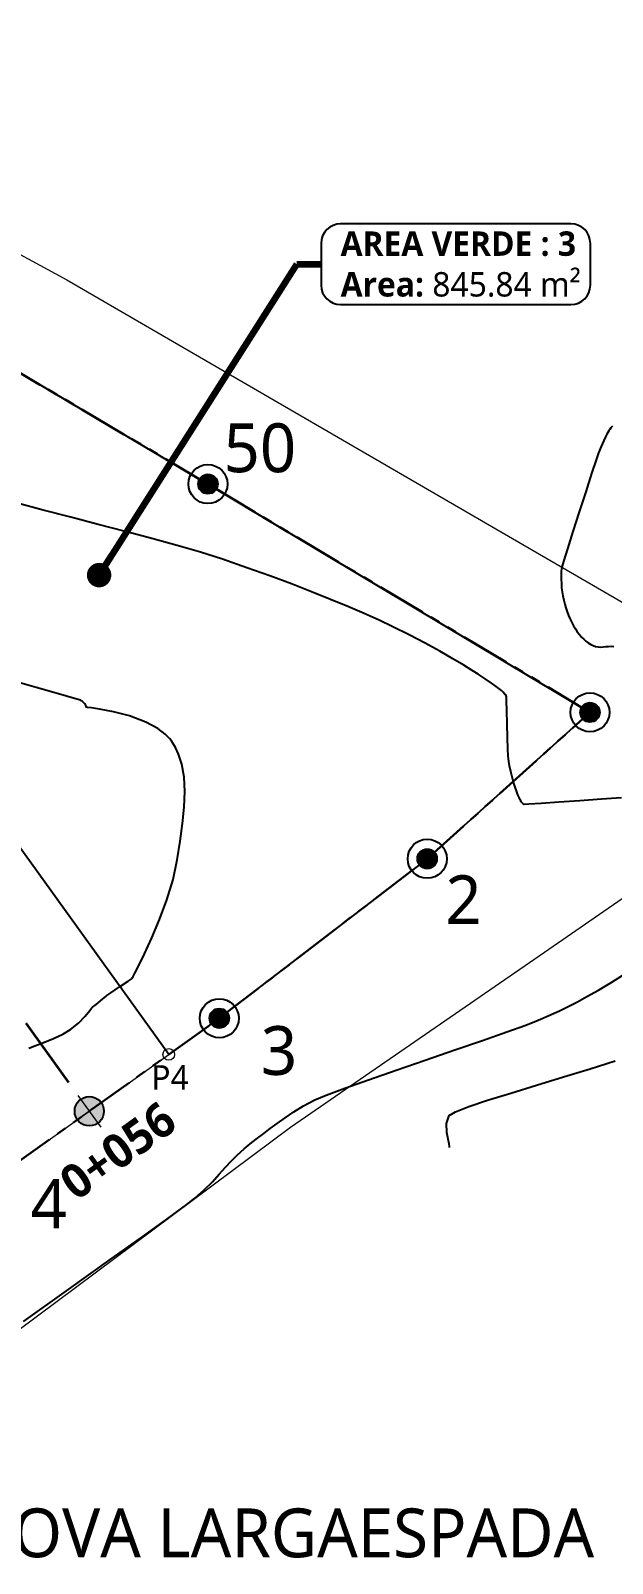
# Model space of a CAD drawing. Header units: millimetres. Extents: x 86 to 591881, y 99 to 1307229.
# Drawn here: x 590842.6 to 590872.4, y 1307091.2 to 1307169.7 of the extents above; entities that cross this region are included whole.
import ezdxf
from ezdxf.enums import TextEntityAlignment as Align

# ---------------------------------------------------------------- set-up
doc = ezdxf.new("R2010")
doc.units = ezdxf.units.MM
for name, pattern in [('DASHDOT', [1, 0.5, -0.25, 0, -0.25]), ('HIDDEN', [0.375, 0.25, -0.125]), ('PHANTOM', [2.5, 1.25, -0.25, 0.25, -0.25, 0.25, -0.25])]:
    doc.linetypes.add(name, pattern=pattern)
for name, color, linetype in [('0_BLOQUES CARRETERA', 7, 'Continuous'), ('_MOJONES', 1, 'Continuous'), ('_PUNTOS TOPOGRAFICOS', 1, 'Continuous'), ('C-PROP-LINE', 230, 'Continuous'), ('C-PROP-TEXT', 92, 'Continuous'), ('C-ROAD', 7, 'Continuous'), ('C-ROAD-MARK', 212, 'Continuous'), ('C-ROAD-STAN-MAJR', 11, 'Continuous'), ('C-TOPO-MAJR', 9, 'Continuous'), ('C-TOPO-MINR', 8, 'Continuous'), ('Perimetro', 7, 'Continuous'), ('Plano', 7, 'Continuous')]:
    doc.layers.add(name, color=color, linetype=linetype)
for name, color, linetype, lineweight in [('_TEXTO', 3, 'Continuous', 25), ('COTAS', 40, 'Continuous', 5), ('CUADROS', 9, 'Continuous', 20)]:
    doc.layers.add(name, color=color, linetype=linetype, lineweight=lineweight)
doc.styles.add('COTAS', font='arial.ttf')
doc.styles.add('ST - ETIQUETAS', font='', dxfattribs={"height": 2.5})
doc.styles.get("Standard").update_dxf_attribs({"font": 'simplex.shx'})
doc.styles.get('ST - ETIQUETAS').set_extended_font_data('Roboto Thin')
doc.dimstyles.new('GenAng', dxfattribs={"dimscale": 0.5, "dimtxt": 2.5, "dimasz": 1.25, "dimexe": 0.18, "dimexo": 0.0625, "dimgap": 0.25, "dimtad": 0, "dimzin": 3, "dimdsep": 46, "dimtxsty": 'COTAS', "dimcen": 0.09, "dimse1": 1, "dimse2": 1, "dimaunit": 1, "dimadec": 3, "dimazin": 0, "dimtfac": 1, "dimtofl": 0, "dimtmove": 2, "dimatfit": 3, "dimfxl": 1, "dimtolj": 1, "dimtzin": 1, "dimarcsym": 0})

# ---------------------------------------------------------------- blocks, each defined once
blk = doc.blocks.new('*X1')
for p, q in [((69.502, 22.781), (69.998, 22.781)), ((69.508, 22.812), (69.992, 22.812)), ((69.518, 22.844), (69.982, 22.844)), ((69.533, 22.875), (69.967, 22.875)), ((69.555, 22.906), (69.945, 22.906)), ((69.585, 22.938), (69.915, 22.938)), ((69.629, 22.969), (69.871, 22.969)), ((69.5, 22.75), (70, 22.75)), ((69.502, 22.719), (69.998, 22.719)), ((69.508, 22.688), (69.992, 22.688)), ((69.518, 22.656), (69.982, 22.656)), ((69.533, 22.625), (69.967, 22.625)), ((69.555, 22.594), (69.945, 22.594)), ((69.585, 22.562), (69.915, 22.562)), ((69.629, 22.531), (69.871, 22.531))]:
    blk.add_line(p, q)
blk = doc.blocks.new('Drill Hole')
at = {"color": 0, "linetype": 'ByBlock', "lineweight": -2}
for radius in [0.05, 0.025]:
    blk.add_circle((0, 0), radius, dxfattribs=at)
at = {"color": 0, "linetype": 'ByBlock', "lineweight": -2, "xscale": 0.1000000000000227, "yscale": 0.1000000000000227, "zscale": 0.1000000000000227}
blk.add_blockref('*X1', (-6.975, -2.275), dxfattribs=at)
blk = doc.blocks.new('*U51', base_point=(590555.4584, 1307117.894, 460.616))
at = {"layer": '_PUNTOS TOPOGRAFICOS', "color": 2, "linetype": 'ByBlock', "lineweight": -2, "xscale": 20, "yscale": 20, "zscale": 20}
blk.add_blockref('Drill Hole', (590555.4584, 1307117.894, 460.616), dxfattribs=at)
blk = doc.blocks.new('*U153', base_point=(590852.2605, 1307119.098, 455.919))
at = {"layer": '_PUNTOS TOPOGRAFICOS', "color": 2, "linetype": 'ByBlock', "lineweight": -2, "xscale": 20, "yscale": 20, "zscale": 20}
blk.add_blockref('Drill Hole', (590852.2605, 1307119.098, 455.919), dxfattribs=at)
blk = doc.blocks.new('*U154', base_point=(590862.9091, 1307127.265, 455.865))
at = {"layer": '_PUNTOS TOPOGRAFICOS', "color": 2, "linetype": 'ByBlock', "lineweight": -2, "xscale": 20, "yscale": 20, "zscale": 20}
blk.add_blockref('Drill Hole', (590862.9091, 1307127.265, 455.865), dxfattribs=at)
blk = doc.blocks.new('*U155', base_point=(590871.2472, 1307134.763, 456.348))
at = {"layer": '_PUNTOS TOPOGRAFICOS', "color": 2, "linetype": 'ByBlock', "lineweight": -2, "xscale": 20, "yscale": 20, "zscale": 20}
blk.add_blockref('Drill Hole', (590871.2472, 1307134.763, 456.348), dxfattribs=at)
blk = doc.blocks.new('*U157', base_point=(590851.6783, 1307146.454, 456.354))
at = {"layer": '_PUNTOS TOPOGRAFICOS', "color": 2, "linetype": 'ByBlock', "lineweight": -2, "xscale": 20, "yscale": 20, "zscale": 20}
blk.add_blockref('Drill Hole', (590851.6783, 1307146.454, 456.354), dxfattribs=at)
blk = doc.blocks.new('POINT INTERS')
at = {"layer": '0_BLOQUES CARRETERA', "linetype": 'DASHDOT', "lineweight": 5}
h = blk.add_hatch(color=244, dxfattribs=at)
h.dxf.hatch_style = 1
h.set_gradient(color1=(153, 27, 30), color2=(248, 153, 30), name='INVSPHERICAL')
h.paths.add_polyline_path([(0.6, 0, 1), (-0.6, 0, 1)])
blk.add_circle((0, 0), 0.574, dxfattribs=at)
blk = doc.blocks.new('MARCA ESTACION')
h = blk.add_hatch(color=7)
h.dxf.hatch_style = 1
h.paths.add_polyline_path([(-3, 0), (0, 0), (0, 3, 0.414214)])
h.paths.add_polyline_path([(3, 0), (0, 0), (0, -3, 0.414214)])
at = {"true_color": 0xffffff}
h = blk.add_hatch(color=7, dxfattribs=at)
h.dxf.hatch_style = 1
h.paths.add_polyline_path([(0, 3), (0, 0), (3, 0, 0.414214)])
h.paths.add_polyline_path([(0, 0), (-3, 0, 0.414214), (0, -3)])
at = {"color": 7, "lineweight": 20}
for points in [[(0, 4), (0, -4)], [(-4, 0), (4, 0)]]:
    blk.add_lwpolyline(points, dxfattribs=at)
at = {"color": 7}
blk.add_circle((0, 0), 3, dxfattribs=at)

msp = doc.modelspace()

# ---------------------------------------------------------------- hatches: boundary and pattern name
at = {"layer": '_MOJONES'}
h = msp.add_hatch(color=5, dxfattribs=at)
h.dxf.hatch_style = 1
h.paths.add_polyline_path([(590851.477, 1307146.912, 0.297664), (590851.178, 1307146.454, 0.541231), (590851.879, 1307145.996), (590851.678, 1307146.454)])
h.paths.add_polyline_path([(590851.477, 1307146.912), (590851.678, 1307146.454), (590852.149, 1307146.622, 0.43503)])
h.paths.add_polyline_path([(590852.178, 1307146.454, 0.085961), (590852.149, 1307146.622), (590851.678, 1307146.454), (590851.879, 1307145.996, 0.297664)])
h = msp.add_hatch(color=5, dxfattribs=at)
h.dxf.hatch_style = 1
h.paths.add_polyline_path([(590871.046, 1307135.221, 0.297664), (590870.747, 1307134.763, 0.541231), (590871.448, 1307134.305), (590871.247, 1307134.763)])
h.paths.add_polyline_path([(590871.046, 1307135.221), (590871.247, 1307134.763), (590871.718, 1307134.931, 0.43503)])
h.paths.add_polyline_path([(590871.747, 1307134.763, 0.085961), (590871.718, 1307134.931), (590871.247, 1307134.763), (590871.448, 1307134.305, 0.297664)])
h = msp.add_hatch(color=5, dxfattribs=at)
h.dxf.hatch_style = 1
h.paths.add_polyline_path([(590862.708, 1307127.723, 0.297664), (590862.409, 1307127.265, 0.541231), (590863.11, 1307126.807), (590862.909, 1307127.265)])
h.paths.add_polyline_path([(590862.708, 1307127.723), (590862.909, 1307127.265), (590863.38, 1307127.433, 0.43503)])
h.paths.add_polyline_path([(590863.409, 1307127.265, 0.085961), (590863.38, 1307127.433), (590862.909, 1307127.265), (590863.11, 1307126.807, 0.297664)])
h = msp.add_hatch(color=5, dxfattribs=at)
h.dxf.hatch_style = 1
h.paths.add_polyline_path([(590852.06, 1307119.556, 0.297664), (590851.76, 1307119.098, 0.541231), (590852.461, 1307118.64), (590852.26, 1307119.098)])
h.paths.add_polyline_path([(590852.06, 1307119.556), (590852.26, 1307119.098), (590852.731, 1307119.266, 0.43503)])
h.paths.add_polyline_path([(590852.76, 1307119.098, 0.085961), (590852.731, 1307119.266), (590852.26, 1307119.098), (590852.461, 1307118.64, 0.297664)])

# ---------------------------------------------------------------- linework, layer by layer
at = {"layer": 'C-PROP-LINE', "color": 242, "linetype": 'PHANTOM', "lineweight": 30, "ltscale": 2}
msp.add_polyline3d([(590782.862, 1307071.827, 0), (590795.518, 1307080.01, 0), (590823.499, 1307099.011, 0), (590841.535, 1307111.434, 0), (590852.26, 1307119.098, 0), (590862.909, 1307127.265, 0), (590871.247, 1307134.763, 0), (590851.678, 1307146.454, 0), (590832.663, 1307157.686, 0), (590816.351, 1307167.288, 0), (590801.16, 1307176.592, 0), (590787.15, 1307185.124, 0)], dxfattribs=at)
at = {"layer": 'C-PROP-LINE', "color": 4, "linetype": 'Continuous', "lineweight": 25}
msp.add_polyline3d([(590829.031, 1307159.823, 0), (590832.663, 1307157.686, 0), (590851.678, 1307146.454, 0), (590871.247, 1307134.763, 0), (590862.909, 1307127.265, 0), (590852.26, 1307119.098, 0), (590849.671, 1307117.248, 0), (590821.544, 1307156.317, 0), (590829.031, 1307159.823, 0), (590829.038, 1307159.827, 0)], dxfattribs=at)
at = {"layer": 'C-PROP-TEXT', "color": 1, "linetype": 'Continuous', "lineweight": -3}
for p, q in [((590870.267, 1307159.774), (590858.475, 1307159.774)), ((590857.475, 1307158.774), (590857.475, 1307156.64)), ((590871.267, 1307156.64), (590871.267, 1307158.774)), ((590858.475, 1307155.64), (590870.267, 1307155.64))]:
    msp.add_line(p, q, dxfattribs=at)
for centre, start, end in [((590858.475, 1307158.774), 90, 180), ((590870.267, 1307158.774), 0, 90), ((590858.475, 1307156.64), 180, 270), ((590870.267, 1307156.64), 270, 0)]:
    msp.add_arc(centre, 1, start, end, dxfattribs=at)
at = {"layer": 'C-ROAD', "color": 2, "linetype": 'HIDDEN', "lineweight": 35, "ltscale": 15, "flags": 128}
msp.add_lwpolyline([(590812.775, 1307159.94), (590845.603, 1307114.341)], dxfattribs=at)
at = {"layer": 'C-TOPO-MAJR', "color": 40, "linetype": 'Continuous', "lineweight": -3}
for points, elevation in [([(590842.51, 1307117.572), (590842.639, 1307117.617), (590842.766, 1307117.669), (590842.944, 1307117.735), (590843.308, 1307117.874), (590843.77, 1307118.065), (590844.244, 1307118.288), (590844.641, 1307118.521), (590845.041, 1307118.855), (590845.384, 1307119.213), (590845.626, 1307119.5), (590845.719, 1307119.62), (590845.773, 1307119.663), (590845.953, 1307119.809), (590846.282, 1307120.078), (590846.461, 1307120.223), (590846.494, 1307120.273), (590846.699, 1307120.407), (590847.148, 1307120.701), (590847.596, 1307120.994), (590847.801, 1307121.129), (590847.813, 1307121.183), (590847.813, 1307121.183), (590847.817, 1307121.19), (590847.844, 1307121.24), (590847.929, 1307121.401), (590848.114, 1307121.76), (590848.431, 1307122.404), (590848.806, 1307123.22), (590849.201, 1307124.159), (590849.575, 1307125.17), (590849.891, 1307126.206), (590850.108, 1307127.215), (590850.256, 1307128.169), (590850.379, 1307129.069), (590850.463, 1307129.914), (590850.495, 1307130.704), (590850.459, 1307131.439), (590850.341, 1307132.116), (590850.179, 1307132.617), (590850.013, 1307132.969), (590849.879, 1307133.192), (590849.805, 1307133.3), (590849.712, 1307133.419), (590849.495, 1307133.642), (590849.105, 1307133.937), (590848.495, 1307134.264), (590847.66, 1307134.576), (590846.839, 1307134.794), (590846.13, 1307134.931), (590845.709, 1307134.994), (590845.513, 1307135.018), (590845.451, 1307135.025), (590845.442, 1307135.026), (590845.441, 1307135.033), (590845.438, 1307135.062), (590845.436, 1307135.084), (590845.411, 1307135.144), (590845.369, 1307135.206), (590845.311, 1307135.268), (590845.239, 1307135.329), (590845.196, 1307135.36), (590845.152, 1307135.389), (590844.84, 1307135.478), (590844.027, 1307135.708), (590842.878, 1307136.033), (590841.563, 1307136.405)], 456), ([(590864.052, 1307112.477), (590864.049, 1307112.535), (590864.031, 1307112.668), (590863.984, 1307112.902), (590863.917, 1307113.256), (590863.898, 1307113.713), (590864.042, 1307114.121), (590864.354, 1307114.308), (590865.034, 1307114.573), (590866.005, 1307114.899), (590867.189, 1307115.271), (590868.511, 1307115.674), (590869.893, 1307116.092), (590871.258, 1307116.51), (590872.531, 1307116.914)], 456.5)]:
    msp.add_lwpolyline(points, dxfattribs=dict(at, elevation=elevation))
at = {"layer": 'C-TOPO-MINR', "color": 44, "linetype": 'Continuous', "lineweight": -3, "elevation": 456.25}
for points in [[(590872.408, 1307149.413), (590872.32, 1307149.323), (590872.262, 1307149.253), (590872.208, 1307149.18), (590872.158, 1307149.098), (590872.108, 1307149.008), (590872.056, 1307148.9), (590871.951, 1307148.677), (590871.82, 1307148.381), (590871.688, 1307148.057), (590871.562, 1307147.689), (590871.33, 1307146.985), (590871.03, 1307146.061), (590870.699, 1307145.033), (590870.374, 1307144.016), (590870.092, 1307143.127), (590869.89, 1307142.482), (590869.806, 1307142.196), (590869.778, 1307141.988), (590869.772, 1307141.778), (590869.769, 1307141.567), (590869.779, 1307141.354), (590869.795, 1307141.142), (590869.823, 1307140.931), (590869.856, 1307140.721), (590869.901, 1307140.514), (590869.95, 1307140.309), (590870.01, 1307140.11), (590870.074, 1307139.914), (590870.147, 1307139.726), (590870.225, 1307139.541), (590870.31, 1307139.367), (590870.4, 1307139.198), (590870.496, 1307139.041), (590870.596, 1307138.889), (590870.701, 1307138.752), (590870.812, 1307138.62), (590870.923, 1307138.509), (590871.041, 1307138.404), (590871.158, 1307138.317), (590871.282, 1307138.241), (590871.405, 1307138.183), (590871.531, 1307138.14), (590871.66, 1307138.113), (590871.789, 1307138.107), (590871.92, 1307138.113), (590872.051, 1307138.126), (590872.187, 1307138.139), (590872.323, 1307138.143), (590872.462, 1307138.141)], [(590872.867, 1307130.393), (590871.834, 1307130.315), (590870.726, 1307130.235), (590869.659, 1307130.162), (590868.75, 1307130.101), (590868.117, 1307130.059), (590867.876, 1307130.045), (590867.827, 1307130.073), (590867.783, 1307130.105), (590867.728, 1307130.183), (590867.699, 1307130.233), (590867.669, 1307130.288), (590867.632, 1307130.367), (590867.559, 1307130.534), (590867.479, 1307130.737), (590867.415, 1307130.929), (590867.337, 1307131.18), (590867.258, 1307131.458), (590867.19, 1307131.733), (590867.128, 1307132.018), (590867.091, 1307132.247), (590867.059, 1307132.537), (590867.04, 1307132.885), (590867.02, 1307133.478), (590867.001, 1307134.179), (590866.984, 1307134.851), (590866.972, 1307135.358), (590866.967, 1307135.561), (590866.95, 1307135.609), (590866.931, 1307135.656), (590866.876, 1307135.718), (590866.8, 1307135.797), (590866.71, 1307135.877), (590866.584, 1307135.98), (590866.449, 1307136.08), (590866.2, 1307136.26), (590865.874, 1307136.485), (590865.511, 1307136.721), (590865.22, 1307136.901), (590864.781, 1307137.17), (590864.216, 1307137.506), (590863.548, 1307137.892), (590862.799, 1307138.307), (590861.989, 1307138.732), (590861.143, 1307139.149), (590860.444, 1307139.474), (590859.68, 1307139.816), (590858.85, 1307140.175), (590857.953, 1307140.548), (590856.987, 1307140.936), (590855.952, 1307141.336), (590854.846, 1307141.748), (590853.668, 1307142.17), (590852.417, 1307142.602), (590851.306, 1307142.957), (590850.094, 1307143.312), (590848.802, 1307143.668), (590847.451, 1307144.025), (590846.06, 1307144.385), (590844.652, 1307144.748), (590843.246, 1307145.117), (590841.863, 1307145.492)], [(590842.232, 1307103.566), (590844.557, 1307105.224), (590846.611, 1307106.692), (590848.338, 1307107.931), (590849.685, 1307108.902), (590850.595, 1307109.567), (590851.014, 1307109.885), (590851.493, 1307110.317), (590851.904, 1307110.729), (590852.262, 1307111.116), (590852.582, 1307111.473), (590852.879, 1307111.797), (590853.169, 1307112.083), (590853.54, 1307112.416), (590853.837, 1307112.667), (590854.144, 1307112.907), (590854.545, 1307113.203), (590854.874, 1307113.449), (590855.231, 1307113.717), (590855.627, 1307114.004), (590856.074, 1307114.303), (590856.581, 1307114.608), (590857.159, 1307114.916), (590857.741, 1307115.163), (590858.687, 1307115.518), (590859.907, 1307115.954), (590861.312, 1307116.444), (590862.812, 1307116.961), (590864.317, 1307117.477), (590865.738, 1307117.966), (590866.984, 1307118.4), (590867.966, 1307118.753), (590868.595, 1307118.997), (590869.219, 1307119.267), (590869.724, 1307119.496), (590870.165, 1307119.711), (590870.601, 1307119.94), (590871.086, 1307120.208), (590871.677, 1307120.545), (590872.363, 1307120.95), (590873.06, 1307121.385)]]:
    msp.add_lwpolyline(points, dxfattribs=at)
at = {"layer": 'COTAS', "flags": 128}
for points in [[(590871.247, 1307134.763), (590862.909, 1307127.265), (590852.26, 1307119.098), (590849.671, 1307117.248), (590821.544, 1307156.317), (590829.038, 1307159.827), (590832.663, 1307157.686), (590851.678, 1307146.454), (590871.247, 1307134.763)], [(590841.535, 1307111.434), (590849.671, 1307117.248)]]:
    msp.add_lwpolyline(points, dxfattribs=at)
at = {"layer": 'COTAS'}
for centre in [(590851.678, 1307146.454), (590871.247, 1307134.763), (590862.909, 1307127.265), (590852.26, 1307119.098), (590849.671, 1307117.248)]:
    msp.add_circle(centre, 0.3, dxfattribs=at)
at = {"layer": 'Plano', "lineweight": 13, "elevation": 457.488}
msp.add_lwpolyline([(590726.368, 1307228.98), (590788.237, 1307190.368), (590797.767, 1307184.748), (590817.727, 1307172.507), (590833.141, 1307163.043), (590844.453, 1307156.906), (590875.462, 1307138.911), (590883.27, 1307146.418), (590890.351, 1307153.188), (590908.999, 1307171.153)], dxfattribs=at)
at = {"layer": 'Plano', "lineweight": 13}
msp.add_lwpolyline([(590782.338, 1307062.911), (590800.634, 1307074.656), (590811.99, 1307082.256), (590825.852, 1307091.385), (590838.902, 1307100.853), (590855.9, 1307113.529), (590868.428, 1307122.134), (590878.077, 1307128.81), (590880.539, 1307128.633), (590900.941, 1307116.804), (590921.002, 1307105.048)], dxfattribs=at)

# ---------------------------------------------------------------- block references
at = {"layer": '_MOJONES'}
for p in [(590851.678, 1307146.454, 456.354), (590871.247, 1307134.763), (590862.909, 1307127.265, 455.865), (590852.26, 1307119.098, 455.919)]:
    msp.add_blockref('*U51', p, dxfattribs=at)
at = {"layer": '_PUNTOS TOPOGRAFICOS'}
for name, p in [('*U157', (590851.678, 1307146.454, 456.354)), ('*U155', (590871.247, 1307134.763, 456.348)), ('*U154', (590862.909, 1307127.265, 455.865)), ('*U153', (590852.26, 1307119.098, 455.919))]:
    msp.add_blockref(name, p, dxfattribs=at)
at = {"layer": 'C-ROAD-MARK', "color": 18, "linetype": 'Continuous', "lineweight": 9, "xscale": 0.02615086839485391, "yscale": 0.02615086839485391, "zscale": 0.02615086839485391}
msp.add_blockref('POINT INTERS', (590845.603, 1307114.341), dxfattribs=at)
at = {"layer": 'C-ROAD-STAN-MAJR', "color": 11, "linetype": 'Continuous', "lineweight": -3, "xscale": 0.25, "yscale": 0.25, "zscale": 0.25, "rotation": 305.7518402208602}
msp.add_blockref('MARCA ESTACION', (590845.603, 1307114.341), dxfattribs=at)

# ---------------------------------------------------------------- texts
at = {"layer": '_TEXTO', "style": 'ST - ETIQUETAS'}
msp.add_text('DIANOVA LARGAESPADA', height=2.5, dxfattribs=at).set_placement((590852.545, 1307091.5), align=Align.CENTER)
at = {"layer": 'C-PROP-TEXT', "color": 1, "linetype": 'Continuous', "lineweight": -3, "insert": (590858.475, 1307157.707), "char_height": 1.25, "attachment_point": 4, "style": 'ST - ETIQUETAS'}
msp.add_mtext('{\\fRoboto Thin|b1|i0|c0|p2;\\C3;AREA VERDE : 3\\C2;\\PArea: }845.84 m²', dxfattribs=at)
at = {"layer": 'C-ROAD-STAN-MAJR', "color": 7, "linetype": 'Continuous', "lineweight": -3, "insert": (590847.064, 1307112.312), "char_height": 1.75, "attachment_point": 5, "rotation": 35.75184}
msp.add_mtext('{\\fRoboto Black|b1|i0|c0|p2;\\C18;\\c0;0+056}', dxfattribs=at)
at = {"layer": 'CUADROS', "style": 'ST - ETIQUETAS'}
msp.add_text('P4', height=1.25, dxfattribs=at).set_placement((590849.737, 1307116.072), align=Align.MIDDLE_CENTER)
at = {"layer": 'Perimetro', "color": 3, "style": 'ST - ETIQUETAS'}
for s, p in [('50', (590852.476, 1307147.057, 456.354)), ('2', (590863.836, 1307123.918)), ('3', (590854.391, 1307116.199)), ('4', (590842.592, 1307108.348))]:
    msp.add_text(s, height=2.5, dxfattribs=at).set_placement(p)

# ---------------------------------------------------------------- leaders
at = {"layer": 'C-PROP-TEXT', "color": 1, "linetype": 'Continuous', "lineweight": -3}
msp.add_leader([(590846.104, 1307141.788), (590856.225, 1307157.707), (590857.475, 1307157.707)], dimstyle='GenAng', override={"dimscale": 1, "dimasz": 1.25, "dimclrd": 1, "dimldrblk": 'Dot', "dimlwd": 65535}, dxfattribs=at)

doc.saveas('drawing.dxf')
